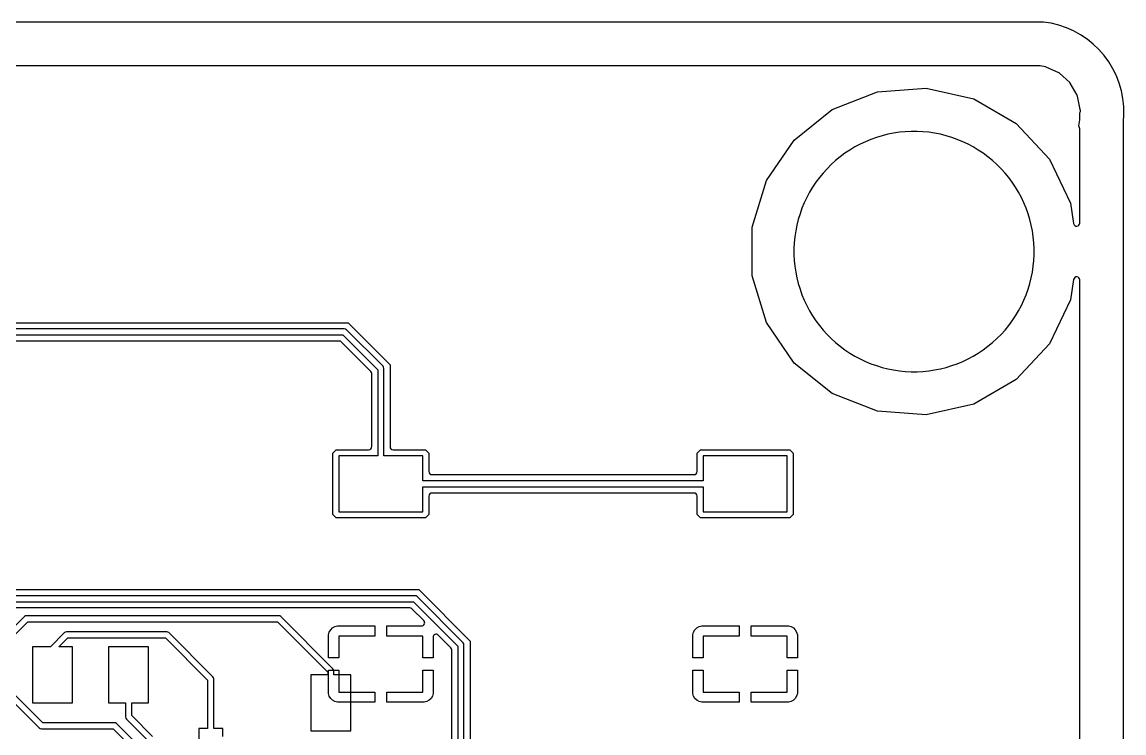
# Model space of a CAD drawing. Header units: millimetres. Extents: x 0 to 104, y 0 to 91.
# Drawn here: x 71.99 to 99.51, y 73.25 to 91 of the extents above; entities that cross this region are included whole.
import ezdxf

# ---------------------------------------------------------------- set-up
doc = ezdxf.new("R2010")
doc.units = ezdxf.units.MM

msp = doc.modelspace()

# ---------------------------------------------------------------- linework, layer by layer
at = {"layer": '16_copper'}
for points in [[(98.408, 53.584), (98.408, 84.561, 0.92787), (98.256, 84.573), (98.18, 84.064), (97.65, 82.965), (96.821, 82.071), (95.765, 81.461), (94.576, 81.19), (93.36, 81.281), (92.224, 81.727), (91.271, 82.487), (90.584, 83.495), (90.224, 84.66), (90.224, 85.88), (90.584, 87.045), (91.271, 88.053), (92.224, 88.813), (93.36, 89.259), (94.576, 89.35), (95.765, 89.079), (96.821, 88.469), (97.65, 87.575), (98.18, 86.476), (98.256, 85.967, 0.92787), (98.408, 85.979), (98.408, 88.334, 0.001712), (98.408, 88.335), (98.405, 88.355), (98.39, 88.405), (98.407, 88.556, 0.027674), (98.408, 88.565), (98.408, 88.717), (98.413, 88.731, 0.254519), (98.419, 88.816), (98.35, 89.152, 0.0787), (98.341, 89.174), (98.172, 89.472, 0.07871), (98.157, 89.491), (97.903, 89.721, 0.078698), (97.883, 89.735), (97.571, 89.876, 0.058971), (97.554, 89.881), (97.423, 89.906, 0.047335), (97.408, 89.908), (6.592, 89.908, 0.047335)], [(71.127, 83.494), (80.13, 83.494), (81.179, 82.445), (81.179, 80.399, 0.414214), (81.255, 80.322), (82.063, 80.322), (82.152, 80.233), (82.152, 79.775, 0.414214), (82.229, 79.699), (88.771, 79.699, 0.414214), (88.848, 79.775), (88.848, 80.233), (88.937, 80.322), (91.163, 80.322), (91.252, 80.233), (91.252, 78.707), (91.163, 78.618), (88.937, 78.618), (88.848, 78.707), (88.848, 79.165, 0.414214), (88.771, 79.241), (82.229, 79.241, 0.414214), (82.152, 79.165), (82.152, 78.707), (82.063, 78.618), (79.837, 78.618), (79.748, 78.707), (79.748, 80.233), (79.837, 80.322), (80.645, 80.322, 0.414214), (80.721, 80.399), (80.721, 82.224, 0.198912), (80.699, 82.278), (79.963, 83.014, 0.198912), (79.909, 83.036), (71.127, 83.036, 0.198912)], [(66.647, 76.829), (81.895, 76.829), (83.179, 75.545), (83.179, 65.897, 0.198912)], [(83.026, 65.744), (83.026, 75.45, 0.198912), (83.004, 75.504), (81.854, 76.654, 0.198912), (81.8, 76.676), (66.494, 76.676, 0.991067)], [(82.721, 65.897), (82.721, 75.324, 0.198912), (82.699, 75.378), (82.384, 75.693, 0.668179), (82.254, 75.639), (82.254, 75.122), (82, 75.122), (82, 75.67), (81.102, 75.67), (81.102, 75.924), (81.969, 75.924, 0.668179), (82.023, 76.054), (81.728, 76.349, 0.198912), (81.674, 76.371), (66.647, 76.371, 0.198912)]]:
    msp.add_lwpolyline(points, format="xyb", dxfattribs=at)
msp.add_lwpolyline([(82, 79.394), (89, 79.394), (89, 78.77), (91.1, 78.77), (91.1, 80.17), (89, 80.17), (89, 79.546), (82, 79.546), (82, 80.17), (81.026, 80.17), (81.026, 82.35, 0.198912), (81.004, 82.404), (80.089, 83.319, 0.198912), (80.035, 83.341), (70.974, 83.341, 0.991067), (70.384, 83.194), (70.399, 83.149, 0.719711), (70.974, 83.189), (80.003, 83.189), (80.874, 82.318), (80.874, 80.17), (79.9, 80.17), (79.9, 78.77), (82, 78.77)], format="xyb", close=True, dxfattribs=at)
msp.add_lwpolyline([(66.494, 76.524), (81.768, 76.524), (82.874, 75.418), (82.874, 65.744)], dxfattribs=at)
for points in [[(79.646, 75.122), (79.646, 75.703), (79.663, 75.768), (79.697, 75.826), (79.744, 75.873), (79.802, 75.907), (79.867, 75.924), (80.798, 75.924), (80.798, 75.67), (79.9, 75.67), (79.9, 75.122)], [(88.746, 75.122), (88.746, 75.703), (88.763, 75.768), (88.797, 75.826), (88.844, 75.873), (88.902, 75.907), (88.967, 75.924), (89.898, 75.924), (89.898, 75.67), (89, 75.67), (89, 75.122)], [(91.1, 75.122), (91.1, 75.67), (90.202, 75.67), (90.202, 75.924), (91.133, 75.924), (91.198, 75.907), (91.256, 75.873), (91.303, 75.826), (91.337, 75.768), (91.354, 75.703), (91.354, 75.122)], [(79.867, 74.016), (79.802, 74.033), (79.744, 74.067), (79.697, 74.114), (79.663, 74.172), (79.646, 74.237), (79.646, 74.818), (79.9, 74.818), (79.9, 74.27), (80.798, 74.27), (80.798, 74.016)], [(81.102, 74.27), (82, 74.27), (82, 74.818), (82.254, 74.818), (82.254, 74.237), (82.237, 74.172), (82.203, 74.114), (82.156, 74.067), (82.098, 74.033), (82.033, 74.016), (81.102, 74.016)], [(88.967, 74.016), (88.902, 74.033), (88.844, 74.067), (88.797, 74.114), (88.763, 74.172), (88.746, 74.237), (88.746, 74.818), (89, 74.818), (89, 74.27), (89.898, 74.27), (89.898, 74.016)], [(90.202, 74.27), (91.1, 74.27), (91.1, 74.818), (91.354, 74.818), (91.354, 74.237), (91.337, 74.172), (91.303, 74.114), (91.256, 74.067), (91.198, 74.033), (91.133, 74.016), (90.202, 74.016)]]:
    msp.add_lwpolyline(points, close=True, dxfattribs=at)
at = {"layer": '1_copper'}
for points in [[(71.776, 75.668), (72.132, 76.024), (78.368, 76.024), (79.624, 74.768), (79.624, 74.7), (79.2, 74.7), (79.2, 73.3), (80.2, 73.3), (80.2, 74.7), (79.776, 74.7), (79.776, 74.8, 0.198912), (79.754, 74.854), (78.454, 76.154, 0.198912), (78.4, 76.176), (72.1, 76.176, 0.198912), (72.046, 76.154), (71.646, 75.754, 0.198912)], [(77, 73.161), (77, 73.365), (76.776, 73.365), (76.776, 74.6, 0.198912), (76.754, 74.654), (75.654, 75.754, 0.198912), (75.6, 75.776), (73.1, 75.776, 0.198912), (73.046, 75.754), (72.696, 75.404), (72.693, 75.4), (72.25, 75.4), (72.25, 74), (73.25, 74), (73.25, 75.4), (72.908, 75.4), (73.132, 75.624), (75.568, 75.624), (76.624, 74.568), (76.624, 73.365), (76.4, 73.365), (76.4, 72.805)], [(75.244, 73.164), (74.726, 73.682), (74.726, 74), (75.15, 74), (75.15, 75.4), (74.15, 75.4), (74.15, 74), (74.574, 74), (74.574, 73.65, 0.198912), (74.596, 73.596), (75.114, 73.078)], [(71.646, 74.146), (72.418, 73.375, 0.198912), (72.471, 73.352), (74.263, 73.352), (75.024, 72.592), (75.024, 69.082), (74.29, 68.348), (74.29, 68.79), (73.39, 68.79), (73.39, 66.79), (74.29, 66.79), (74.29, 68.132), (75.154, 68.996, 0.198912), (75.176, 69.05), (75.176, 72.623, 0.198912), (75.154, 72.677), (74.349, 73.482, 0.198912), (74.295, 73.505), (72.503, 73.505), (71.776, 74.232)]]:
    msp.add_lwpolyline(points, format="xyb", dxfattribs=at)
at = {"layer": 'holes'}
msp.add_lwpolyline([(97.27, 85.196), (97.27, 85.344), (97.263, 85.491), (97.248, 85.637), (97.227, 85.783), (97.198, 85.928), (97.162, 86.07), (97.119, 86.211), (97.07, 86.35), (97.013, 86.486), (96.95, 86.619), (96.881, 86.749), (96.805, 86.875), (96.723, 86.998), (96.636, 87.116), (96.542, 87.23), (96.443, 87.339), (96.339, 87.443), (96.23, 87.542), (96.116, 87.636), (95.998, 87.723), (95.875, 87.805), (95.749, 87.881), (95.619, 87.95), (95.486, 88.013), (95.35, 88.07), (95.211, 88.119), (95.07, 88.162), (94.928, 88.198), (94.783, 88.227), (94.637, 88.248), (94.491, 88.263), (94.344, 88.27), (94.196, 88.27), (94.049, 88.263), (93.903, 88.248), (93.757, 88.227), (93.612, 88.198), (93.47, 88.162), (93.329, 88.119), (93.19, 88.07), (93.054, 88.013), (92.921, 87.95), (92.791, 87.881), (92.665, 87.805), (92.542, 87.723), (92.424, 87.636), (92.31, 87.542), (92.201, 87.443), (92.097, 87.339), (91.998, 87.23), (91.904, 87.116), (91.817, 86.998), (91.735, 86.875), (91.659, 86.749), (91.59, 86.619), (91.527, 86.486), (91.47, 86.35), (91.421, 86.211), (91.378, 86.07), (91.342, 85.928), (91.313, 85.783), (91.292, 85.637), (91.277, 85.491), (91.27, 85.344), (91.27, 85.196), (91.277, 85.049), (91.292, 84.903), (91.313, 84.757), (91.342, 84.612), (91.378, 84.47), (91.421, 84.329), (91.47, 84.19), (91.527, 84.054), (91.59, 83.921), (91.659, 83.791), (91.735, 83.665), (91.817, 83.542), (91.904, 83.424), (91.998, 83.31), (92.097, 83.201), (92.201, 83.097), (92.31, 82.998), (92.424, 82.904), (92.542, 82.817), (92.665, 82.735), (92.791, 82.659), (92.921, 82.59), (93.054, 82.527), (93.19, 82.47), (93.329, 82.421), (93.47, 82.378), (93.612, 82.342), (93.757, 82.313), (93.903, 82.292), (94.049, 82.277), (94.196, 82.27), (94.344, 82.27), (94.491, 82.277), (94.637, 82.292), (94.783, 82.313), (94.928, 82.342), (95.07, 82.378), (95.211, 82.421), (95.35, 82.47), (95.486, 82.527), (95.619, 82.59), (95.749, 82.659), (95.875, 82.735), (95.998, 82.817), (96.116, 82.904), (96.23, 82.998), (96.339, 83.097), (96.443, 83.201), (96.542, 83.31), (96.636, 83.424), (96.723, 83.542), (96.805, 83.665), (96.881, 83.791), (96.95, 83.921), (97.013, 84.054), (97.07, 84.19), (97.119, 84.329), (97.162, 84.47), (97.198, 84.612), (97.227, 84.757), (97.248, 84.903), (97.263, 85.049), (97.27, 85.196)], close=True, dxfattribs=at)
at = {"layer": 'outline'}
msp.add_lwpolyline([(99.5, 54), (99.5, 88.5), (99.513, 88.697), (99.509, 88.895), (99.488, 89.091), (99.45, 89.285), (99.395, 89.474), (99.324, 89.658), (99.236, 89.836), (99.134, 90.005), (99.018, 90.164), (98.888, 90.313), (98.745, 90.45), (98.592, 90.574), (98.427, 90.684), (98.254, 90.779), (98.074, 90.859), (97.887, 90.922), (97.695, 90.97), (97.5, 91), (6.5, 91)], dxfattribs=at)

doc.saveas('drawing.dxf')
